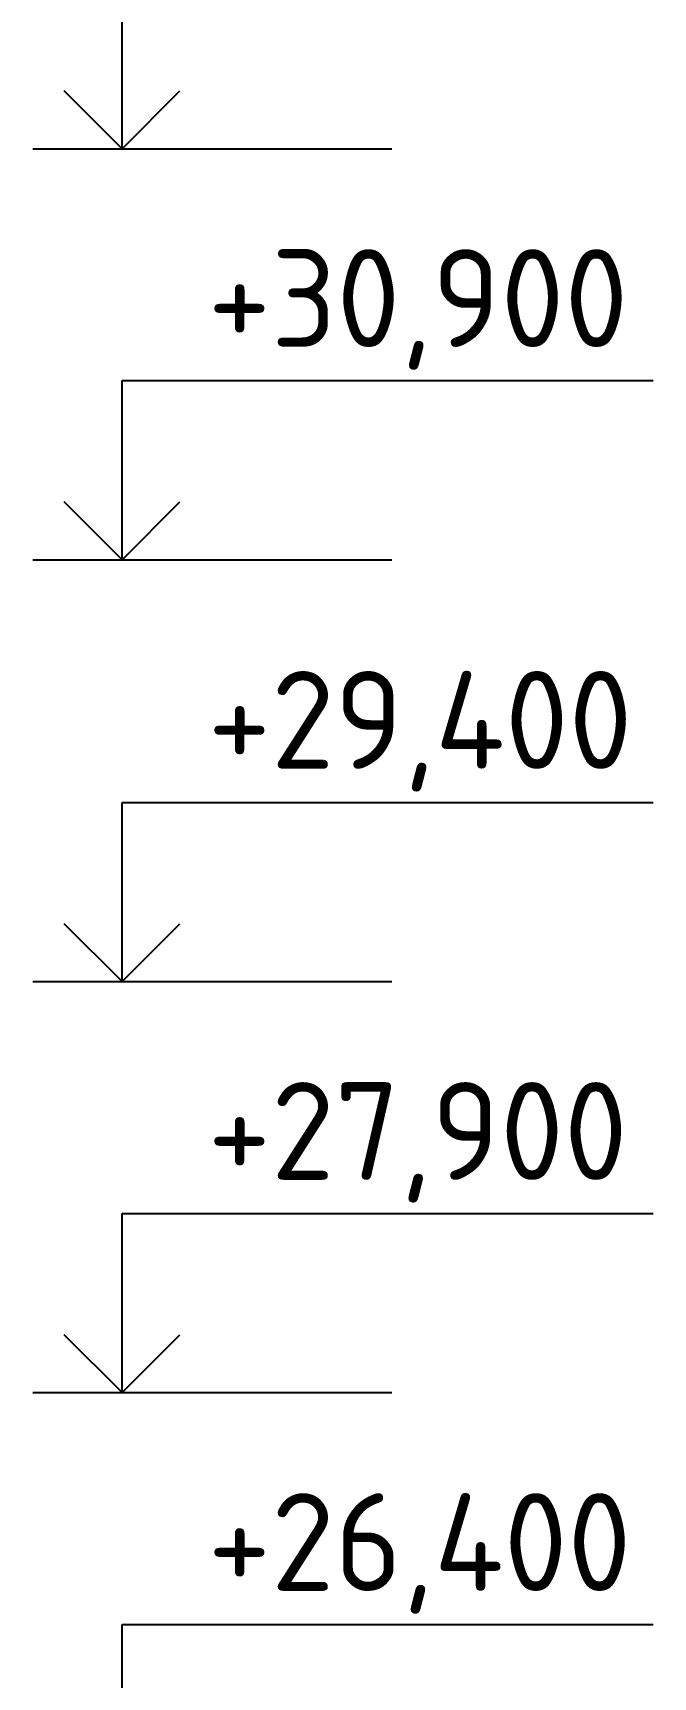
# Model space of a CAD drawing. Header units: inches. Extents: x -2431 to 214825, y 3 to 92804.
# Drawn here: x 175740 to 178006, y 38803 to 44803 of the extents above; entities that cross this region are included whole.
import ezdxf

# ---------------------------------------------------------------- set-up
doc = ezdxf.new("R2010")
doc.units = ezdxf.units.IN
doc.header["$MEASUREMENT"] = 0
doc.styles.add('Чертеж250', font='', dxfattribs={"height": 250})
doc.styles.get('Чертеж250').set_extended_font_data('GOST type B')

# ---------------------------------------------------------------- blocks, each defined once
blk = doc.blocks.new('1111')
for p, q in [((0, 653.9), (-1940.4, 653.9)), ((0, 0), (0, 653.9)), ((0, 0), (-211.2, 211.2)), ((0, 0), (211.2, 211.2)), ((325.9, 0), (-985.2, 0))]:
    blk.add_line(p, q)

msp = doc.modelspace()

# ---------------------------------------------------------------- linework, layer by layer
for p, q in [((176065.54701, 44379.96659), (176065.54701, 45033.87335)), ((176065.54701, 44379.96659), (176065.54701, 45033.87335)), ((176065.54701, 42879.96659), (176065.54701, 43533.87335)), ((176065.54701, 43533.87335), (178005.92252, 43533.87335)), ((176065.54701, 42879.96659), (176065.54701, 43533.87335)), ((176065.54701, 43533.87335), (178005.92252, 43533.87335)), ((176065.54701, 41340.74682), (176065.54701, 41994.65357)), ((176065.54701, 41994.65357), (178005.92252, 41994.65357)), ((176065.54701, 41340.74682), (176065.54701, 41994.65357)), ((176065.54701, 41994.65357), (178005.92252, 41994.65357)), ((176065.54701, 39840.74682), (176065.54701, 40494.65357)), ((176065.54701, 40494.65357), (178005.92252, 40494.65357)), ((176065.54701, 39840.74682), (176065.54701, 40494.65357)), ((176065.54701, 40494.65357), (178005.92252, 40494.65357)), ((176065.54701, 38340.57582), (176065.54701, 38994.48258)), ((176065.54701, 38994.48258), (178005.92252, 38994.48258)), ((176065.54701, 38340.57582), (176065.54701, 38994.48258)), ((176065.54701, 38994.48258), (178005.92252, 38994.48258))]:
    msp.add_line(p, q)

# ---------------------------------------------------------------- block references
at = {"xscale": -1}
for p in [(176065.54701, 44379.96659), (176065.54701, 42879.96659), (176065.54701, 41340.74682), (176065.54701, 39840.74682), (176065.54701, 38340.57582)]:
    msp.add_blockref('1111', p, dxfattribs=at)

# ---------------------------------------------------------------- texts
at = {"style": 'Чертеж250'}
for s, p in [('+30,900', (176378.37904, 43656.45657)), ('+29,400', (176378.37904, 42117.23679)), ('+27,900', (176378.37904, 40617.23679)), ('+26,400', (176378.37904, 39117.0658))]:
    msp.add_text(s, height=356.591914, dxfattribs=at).set_placement(p)

doc.saveas('drawing.dxf')
